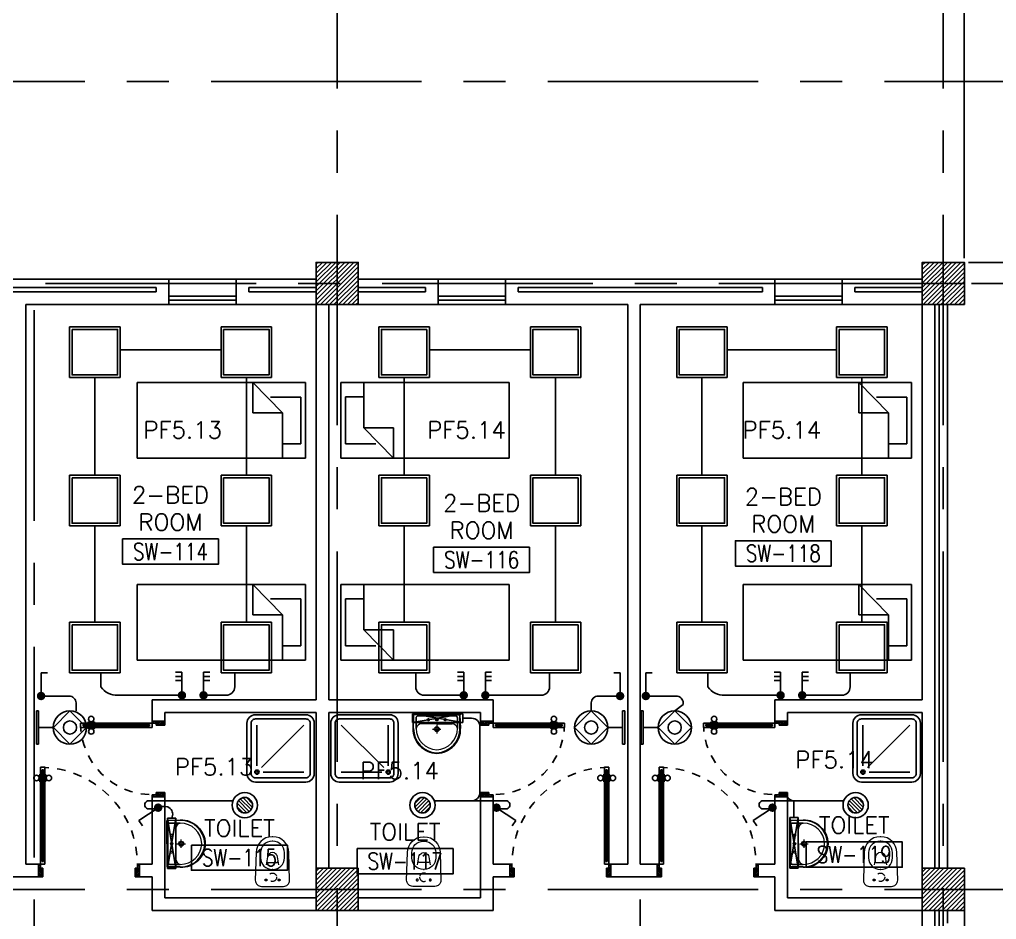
# Model space of a CAD drawing. Extents: x -0.3 to 93.5, y -1.1 to 78.4.
# Drawn here: x 72.06 to 83.66, y 57.01 to 67.71 of the extents above; entities that cross this region are included whole.
import ezdxf
from ezdxf.enums import TextEntityAlignment as Align

# ---------------------------------------------------------------- set-up
doc = ezdxf.new("R2010")
doc.units = 0
doc.header["$MEASUREMENT"] = 0
doc.header["$PDMODE"] = 34
for name, pattern in [('CENTERX2', [4, 2.5, -0.5, 0.5, -0.5]), ('DASHED', [0.75, 0.5, -0.25]), ('HIDDEN', [0.375, 0.25, -0.125]), ('HIDDEN2', [0.1875, 0.125, -0.0625])]:
    doc.linetypes.add(name, pattern=pattern)
doc.layers.get('0').update_dxf_attribs({"linetype": 'CONTINUOUS'})
doc.layers.get('DEFPOINTS').update_dxf_attribs({"linetype": 'CONTINUOUS'})
for name, color, linetype in [('AX-DIM', 11, 'CONTINUOUS'), ('AXES', 11, 'CENTERX2'), ('COL', 11, 'CONTINUOUS'), ('DOOR', 7, 'CONTINUOUS'), ('E-CLINE', 2, 'CONTINUOUS'), ('E-LEGEND', 3, 'CONTINUOUS'), ('E-LITE', 4, 'CONTINUOUS'), ('E-SWITCH', 4, 'CONTINUOUS'), ('E-TEXT', 4, 'CONTINUOUS'), ('FIX', 11, 'CONTINUOUS'), ('FUR', 11, 'CONTINUOUS'), ('HAT', 11, 'CONTINUOUS'), ('INSUL', 11, 'CONTINUOUS'), ('PROJ-L', 11, 'CONTINUOUS'), ('RM-BOX', 11, 'CONTINUOUS'), ('RM-NAME', 11, 'CONTINUOUS'), ('RM-NO', 11, 'CONTINUOUS'), ('WALL', 11, 'CONTINUOUS'), ('WIN', 11, 'CONTINUOUS')]:
    doc.layers.add(name, color=color, linetype=linetype)
doc.styles.add('ROMANS', font='ROMANS.shx', dxfattribs={"width": 0.6})
doc.dimstyles.new('STANDARD in', dxfattribs={"dimtxt": 0.24, "dimasz": 0.1, "dimexe": 0.07, "dimexo": 0.05, "dimgap": 0.05, "dimtad": 1, "dimdec": 0, "dimlfac": 1000, "dimzin": 0, "dimdsep": 46, "dimtxsty": 'ROMANS', "dimblk": 'ARCHTICK', "dimcen": 0.05, "dimdle": 0.05, "dimclrd": 7, "dimclre": 7, "dimclrt": 2, "dimadec": 0, "dimazin": 0, "dimtfac": 1, "dimtdec": 0, "dimtmove": 2, "dimatfit": 3, "dimldrblk": 'ARCHTICK', "dimfxl": 0, "dimtolj": 1, "dimtzin": 0, "dimarcsym": 0})

# ---------------------------------------------------------------- blocks, each defined once
blk = doc.blocks.new('_ARCHTICK')
at = {"color": 0, "linetype": 'ByBlock', "const_width": 0.15}
blk.add_lwpolyline([(-0.5, -0.5), (0.5, 0.5)], dxfattribs=at)
blk = doc.blocks.new('*D137')
at = {"layer": 'AX-DIM', "color": 7, "lineweight": -2, "ltscale": 0.3}
for p, q in [((8.572, 72.392), (8.572, 77.068)), ((83.282, 64.87), (83.282, 77.068)), ((8.522, 76.998), (83.332, 76.998))]:
    blk.add_line(p, q, dxfattribs=at)
at = {"layer": 'DEFPOINTS', "color": 0, "ltscale": 0.3}
for p in [(83.282, 76.998), (8.572, 72.342), (83.282, 64.82)]:
    blk.add_point(p, dxfattribs=at)
at = {"layer": 'AX-DIM', "color": 7, "lineweight": -2, "ltscale": 0.3, "xscale": 0.1, "yscale": 0.1, "zscale": 0.1, "rotation": 180}
blk.add_blockref('_ARCHTICK', (8.572, 76.998), dxfattribs=at)
at = {"layer": 'AX-DIM', "color": 7, "lineweight": -2, "ltscale": 0.3, "xscale": 0.1, "yscale": 0.1, "zscale": 0.1}
blk.add_blockref('_ARCHTICK', (83.282, 76.998), dxfattribs=at)
at = {"layer": 'AX-DIM', "color": 2, "ltscale": 0.3, "insert": (45.927, 77.168), "char_height": 0.24, "attachment_point": 5, "style": 'ROMANS'}
blk.add_mtext('\\A1;74710', dxfattribs=at)
blk = doc.blocks.new('*D139')
at = {"layer": 'AX-DIM', "color": 7, "lineweight": -2, "ltscale": 0.3}
for p, q in [((92.132, 74.895), (92.132, 64.77)), ((77.75, 74.845), (92.202, 74.845)), ((91.482, 64.82), (92.202, 64.82))]:
    blk.add_line(p, q, dxfattribs=at)
at = {"layer": 'DEFPOINTS', "color": 0, "ltscale": 0.3}
for p in [(77.7, 74.845), (91.432, 64.82), (92.132, 64.82)]:
    blk.add_point(p, dxfattribs=at)
at = {"layer": 'AX-DIM', "color": 7, "lineweight": -2, "ltscale": 0.3, "xscale": 0.1, "yscale": 0.1, "zscale": 0.1}
for p, rotation in [((92.132, 74.845), 90), ((92.132, 64.82), 270)]:
    blk.add_blockref('_ARCHTICK', p, dxfattribs=dict(at, rotation=rotation))
at = {"layer": 'AX-DIM', "color": 2, "ltscale": 0.3, "insert": (91.962, 69.832), "char_height": 0.24, "attachment_point": 5, "rotation": 90, "style": 'ROMANS'}
blk.add_mtext('\\A1;10025', dxfattribs=at)
blk = doc.blocks.new('*D140')
at = {"layer": 'AX-DIM', "color": 7, "lineweight": -2, "ltscale": 0.3}
for p, q in [((83.282, 76.348), (83.282, 77.068)), ((88.507, 40.87), (88.507, 77.068)), ((83.232, 76.998), (88.557, 76.998))]:
    blk.add_line(p, q, dxfattribs=at)
at = {"layer": 'DEFPOINTS', "color": 0, "ltscale": 0.3}
for p in [(88.507, 76.998), (83.282, 76.298), (88.507, 40.82)]:
    blk.add_point(p, dxfattribs=at)
at = {"layer": 'AX-DIM', "color": 7, "lineweight": -2, "ltscale": 0.3, "xscale": 0.1, "yscale": 0.1, "zscale": 0.1, "rotation": 180}
blk.add_blockref('_ARCHTICK', (83.282, 76.998), dxfattribs=at)
at = {"layer": 'AX-DIM', "color": 7, "lineweight": -2, "ltscale": 0.3, "xscale": 0.1, "yscale": 0.1, "zscale": 0.1}
blk.add_blockref('_ARCHTICK', (88.507, 76.998), dxfattribs=at)
at = {"layer": 'AX-DIM', "color": 2, "ltscale": 0.3, "insert": (85.895, 77.168), "char_height": 0.24, "attachment_point": 5, "style": 'ROMANS'}
blk.add_mtext('\\A1;5225', dxfattribs=at)
blk = doc.blocks.new('*D125')
at = {"layer": 'AX-DIM', "color": 7, "lineweight": -2, "ltscale": 0.3}
for p, q in [((83.332, 64.82), (92.202, 64.82)), ((92.132, 64.87), (92.132, 5.45)), ((83.332, 5.5), (92.202, 5.5))]:
    blk.add_line(p, q, dxfattribs=at)
at = {"layer": 'DEFPOINTS', "color": 0, "ltscale": 0.3}
for p in [(83.282, 64.82), (83.282, 5.5), (92.132, 5.5)]:
    blk.add_point(p, dxfattribs=at)
at = {"layer": 'AX-DIM', "color": 7, "lineweight": -2, "ltscale": 0.3, "xscale": 0.1, "yscale": 0.1, "zscale": 0.1}
for p, rotation in [((92.132, 64.82), 90), ((92.132, 5.5), 270)]:
    blk.add_blockref('_ARCHTICK', p, dxfattribs=dict(at, rotation=rotation))
at = {"layer": 'AX-DIM', "color": 2, "ltscale": 0.3, "insert": (91.962, 35.16), "char_height": 0.24, "attachment_point": 5, "rotation": 90, "style": 'ROMANS'}
blk.add_mtext('\\A1;59320', dxfattribs=at)
blk = doc.blocks.new('*X87')
at = {"color": 0}
for p, q in [((245929, 169932), (246386, 170390)), ((245929, 169985), (246333, 170390)), ((245929, 170038), (246280, 170390)), ((245929, 170091), (246227, 170390)), ((245929, 170144), (246174, 170390)), ((245929, 170197), (246121, 170390)), ((245929, 170250), (246068, 170390)), ((245929, 170303), (246015, 170390)), ((245929, 170357), (245962, 170390)), ((245939, 169890), (246429, 170379)), ((245992, 169890), (246429, 170326)), ((246045, 169890), (246429, 170273)), ((246098, 169890), (246429, 170220)), ((246151, 169890), (246429, 170167)), ((246204, 169890), (246429, 170114)), ((246257, 169890), (246429, 170061)), ((246310, 169890), (246429, 170008)), ((246363, 169890), (246429, 169955)), ((246416, 169890), (246429, 169902))]:
    blk.add_line(p, q, dxfattribs=at)
blk = doc.blocks.new('*X80')
at = {"color": 0}
for p, q in [((245927, 177090), (246427, 177590)), ((245929, 177145), (246374, 177590)), ((245929, 177198), (246321, 177590)), ((245929, 177251), (246267, 177590)), ((245929, 177304), (246214, 177590)), ((245929, 177357), (246161, 177590)), ((245929, 177410), (246108, 177590)), ((245929, 177463), (246055, 177590)), ((245929, 177516), (246002, 177590)), ((245929, 177569), (245949, 177590)), ((245980, 177090), (246429, 177539)), ((246033, 177090), (246429, 177486)), ((246086, 177090), (246429, 177433)), ((246139, 177090), (246429, 177380)), ((246192, 177090), (246429, 177327)), ((246245, 177090), (246429, 177274)), ((246298, 177090), (246429, 177220)), ((246351, 177090), (246429, 177167)), ((246404, 177090), (246429, 177114))]:
    blk.add_line(p, q, dxfattribs=at)
blk = doc.blocks.new('*X88')
at = {"color": 0}
for p, q in [((253129, 169920), (253599, 170390)), ((253129, 169973), (253545, 170390)), ((253129, 170026), (253492, 170390)), ((253129, 170079), (253439, 170390)), ((253129, 170132), (253386, 170390)), ((253129, 170185), (253333, 170390)), ((253129, 170238), (253280, 170390)), ((253129, 170291), (253227, 170390)), ((253129, 170344), (253174, 170390)), ((253152, 169890), (253629, 170367)), ((253205, 169890), (253629, 170314)), ((253258, 169890), (253629, 170261)), ((253311, 169890), (253629, 170208)), ((253364, 169890), (253629, 170155)), ((253417, 169890), (253629, 170102)), ((253470, 169890), (253629, 170049)), ((253523, 169890), (253629, 169996)), ((253576, 169890), (253629, 169942))]:
    blk.add_line(p, q, dxfattribs=at)
blk = doc.blocks.new('COL50')
at = {"layer": 'COL'}
blk.add_lwpolyline([(-250, 250), (-250, -250), (250, -250), (250, 250)], close=True, dxfattribs=at)
blk = doc.blocks.new('*X79')
at = {"color": 0}
for p, q in [((253129, 177132), (253586, 177590)), ((253129, 177185), (253533, 177590)), ((253129, 177238), (253480, 177590)), ((253129, 177291), (253427, 177590)), ((253129, 177344), (253374, 177590)), ((253129, 177397), (253321, 177590)), ((253129, 177450), (253268, 177590)), ((253129, 177503), (253215, 177590)), ((253129, 177557), (253162, 177590)), ((253139, 177090), (253629, 177579)), ((253192, 177090), (253629, 177526)), ((253245, 177090), (253629, 177473)), ((253298, 177090), (253629, 177420)), ((253351, 177090), (253629, 177367)), ((253404, 177090), (253629, 177314)), ((253457, 177090), (253629, 177261)), ((253510, 177090), (253629, 177208)), ((253563, 177090), (253629, 177155)), ((253616, 177090), (253629, 177102))]:
    blk.add_line(p, q, dxfattribs=at)
blk = doc.blocks.new('DOOR100')
at = {"layer": 'DOOR', "color": 0, "linetype": 'ByBlock'}
for p, q in [((-25, 1300), (-75, 1300)), ((-75, 1300), (-25, 1300)), ((-75, 1250), (-75, 1300)), ((-25, 1250), (-25, 1300)), ((-82, 1205), (-91, 1205)), ((-91, 1205), (-91, 1140)), ((-75, 1218), (-82, 1218)), ((-82, 1128), (-82, 1218)), ((-82, 1205), (-82, 1140)), ((-58, 1250), (-75, 1250)), ((-42, 1270), (-58, 1270)), ((-58, 1250), (-58, 1270)), ((-42, 1250), (-42, 1270)), ((-25, 1250), (-42, 1250)), ((-25, 1218), (-18, 1218)), ((-18, 1128), (-18, 1218)), ((-18, 1205), (-9, 1205)), ((-18, 1205), (-18, 1140)), ((-9, 1205), (-9, 1140)), ((-82, 1140), (-91, 1140)), ((-75, 1128), (-82, 1128)), ((-25, 1128), (-18, 1128)), ((-18, 1140), (-9, 1140)), ((-1200, 0), (-1200, 150)), ((-1200, 150), (-1175, 150)), ((-1200, 150), (-1200, 0)), ((-1175, 150), (-1175, 100)), ((-75, 200), (-58, 200)), ((-75, 150), (-75, 200)), ((-75, 150), (-25, 150)), ((-58, 200), (-58, 180)), ((-58, 180), (-42, 180)), ((-42, 200), (-25, 200)), ((-42, 180), (-42, 200)), ((-25, 200), (-25, 150)), ((0, 150), (-25, 150)), ((-25, 150), (-25, 100)), ((0, 150), (0, 0)), ((-1150, 0), (-1200, 0)), ((-1175, 100), (-1150, 100)), ((-1150, 100), (-1150, 0)), ((-50, 100), (-50, 0)), ((-25, 100), (-50, 100)), ((-50, 0), (0, 0))]:
    blk.add_line(p, q, dxfattribs=at)
at = {"layer": 'DOOR', "linetype": 'ByBlock'}
for p, q in [((-75, 1250), (-75, 200)), ((-58, 200), (-58, 1250)), ((-42, 200), (-42, 1250)), ((-25, 200), (-25, 1250)), ((0, 0), (0, 150))]:
    blk.add_line(p, q, dxfattribs=at)
at = {"layer": 'DOOR', "color": 9, "linetype": 'ByBlock'}
for p, q in [((-1150, 0), (-1200, 114)), ((-1150, 0), (-1200, 40)), ((-1150, 0), (-1163, 100)), ((-50, 0), (0, 114)), ((-50, 0), (-37, 100)), ((-50, 0), (0, 40))]:
    blk.add_line(p, q, dxfattribs=at)
at = {"layer": 'DOOR', "color": 0, "linetype": 'ByBlock'}
for centre in [(-124, 1173), (24, 1173)]:
    blk.add_circle(centre, 32.4, dxfattribs=at)
at = {"layer": 'DOOR', "linetype": 'HIDDEN', "ltscale": 0.5}
blk.add_arc((-25, 150), 1150, 90, 180.0001, dxfattribs=at)
at = {"layer": 'DOOR', "color": 9, "linetype": 'ByBlock'}
for centre, radius, start, end in [((-1150, 0), 154, 103.7142, 108.8947), ((-1150, 0), 134, 100.72, 111.8402), ((-50, 0), 134, 68.1598, 79.28), ((-50, 0), 154, 71.1053, 76.2858), ((-1150, 0), 94.4, 90, 121.9818), ((-1150, 0), 74.4, 90, 132.2236), ((-1150, 0), 54.4, 90, 156.7926), ((-1150, 0), 34.4, 90, 180), ((-1150, 0), 14.4, 90, 180), ((-50, 0), 94.4, 58.0182, 90), ((-50, 0), 74.4, 47.7764, 90), ((-50, 0), 54.4, 23.2074, 90), ((-50, 0), 34.4, 0, 90), ((-50, 0), 14.4, 0, 90), ((-50, 0), 114, 64.0838, 77.3774)]:
    blk.add_arc(centre, radius, start, end, dxfattribs=at)
blk = doc.blocks.new('DOOR90')
at = {"layer": 'DOOR', "color": 0, "linetype": 'ByBlock'}
for p, q in [((-150, 0), (-150, -25)), ((-150, 0), (0, 0)), ((0, -50), (0, 0)), ((-1000, -25), (-1000, -75)), ((-1000, -75), (-1000, -25)), ((-950, -25), (-1000, -25)), ((-950, -75), (-1000, -75)), ((-970, -42), (-970, -58)), ((-950, -42), (-970, -42)), ((-950, -58), (-970, -58)), ((-950, -25), (-950, -42)), ((-950, -58), (-950, -75)), ((-918, -25), (-918, -18)), ((-828, -18), (-918, -18)), ((-918, -75), (-918, -82)), ((-828, -82), (-918, -82)), ((-905, -18), (-905, -9)), ((-905, -9), (-840, -9)), ((-905, -18), (-840, -18)), ((-905, -82), (-905, -91)), ((-905, -82), (-840, -82)), ((-905, -91), (-840, -91)), ((-840, -18), (-840, -9)), ((-840, -82), (-840, -91)), ((-828, -25), (-828, -18)), ((-828, -75), (-828, -82)), ((-200, -42), (-200, -25)), ((-200, -25), (-150, -25)), ((-180, -42), (-200, -42)), ((-200, -75), (-200, -58)), ((-200, -58), (-180, -58)), ((-150, -75), (-200, -75)), ((-180, -58), (-180, -42)), ((-150, -75), (-150, -25)), ((-150, -25), (-100, -25)), ((-100, -25), (-100, -50)), ((-100, -50), (0, -50)), ((-150, -900), (-150, -875)), ((-150, -875), (-100, -875)), ((0, -900), (-150, -900)), ((-150, -900), (0, -900)), ((-100, -850), (0, -850)), ((-100, -875), (-100, -850)), ((0, -850), (0, -900))]:
    blk.add_line(p, q, dxfattribs=at)
at = {"layer": 'DOOR', "color": 9, "linetype": 'ByBlock'}
for p, q in [((0, -50), (-114, 0)), ((0, -50), (-40, 0)), ((0, -50), (-100, -37)), ((0, -850), (-114, -900)), ((0, -850), (-100, -863)), ((0, -850), (-40, -900))]:
    blk.add_line(p, q, dxfattribs=at)
at = {"layer": 'DOOR', "linetype": 'ByBlock'}
for p, q in [((-200, -25), (-950, -25)), ((-200, -42), (-950, -42)), ((-200, -58), (-950, -58)), ((-950, -75), (-200, -75))]:
    blk.add_line(p, q, dxfattribs=at)
at = {"layer": 'DOOR', "color": 0, "linetype": 'ByBlock'}
for centre in [(-873, 24), (-873, -124)]:
    blk.add_circle(centre, 32.4, dxfattribs=at)
at = {"layer": 'DOOR', "color": 9, "linetype": 'ByBlock'}
for centre, radius, start, end in [((0, -50), 154, 161.1053, 166.2858), ((0, -50), 134, 158.1598, 169.28), ((0, -50), 94.4, 148.0182, 180), ((0, -50), 74.4, 137.7764, 180), ((0, -50), 114, 154.0838, 167.3774), ((0, -50), 54.4, 113.2074, 180), ((0, -50), 34.4, 90, 180), ((0, -50), 14.4, 90, 180), ((0, -850), 154, 193.7142, 198.8947), ((0, -850), 134, 190.72, 201.8402), ((0, -850), 94.4, 180, 211.9818), ((0, -850), 74.4, 180, 222.2236), ((0, -850), 54.4, 180, 246.7926), ((0, -850), 34.4, 180, 270), ((0, -850), 14.4, 180, 270)]:
    blk.add_arc(centre, radius, start, end, dxfattribs=at)
at = {"layer": 'DOOR', "linetype": 'HIDDEN', "ltscale": 0.5}
blk.add_arc((-150, -25), 850, 180, 270, dxfattribs=at)
blk = doc.blocks.new('RM1')
at = {"layer": 'RM-BOX'}
blk.add_lwpolyline([(570, -200), (-570, -200), (-570, -500), (570, -500)], close=True, dxfattribs=at)
at = {"layer": 'RM-NAME', "style": 'ROMANS'}
for tag, p in [('ROOMNAME1', (0, 324)), ('ROOMNAME2', (0, 0))]:
    blk.add_attdef(tag, text='', height=200, dxfattribs=at).set_placement(p, align=Align.MIDDLE)
at = {"layer": 'RM-NO', "style": 'ROMANS', "width": 0.8}
blk.add_attdef('ROOMNO', text='', height=200, dxfattribs=at).set_placement((0, -350), align=Align.MIDDLE)
blk = doc.blocks.new('LAV1')
at = {"layer": 'FIX', "linetype": 'DASHED', "lineweight": 20, "ltscale": 0.05}
for p, q in [((0, 170), (0, 270)), ((0, 170), (0, 270)), ((50, 220), (-50, 220))]:
    blk.add_line(p, q, dxfattribs=at)
at = {"layer": 'FIX', "linetype": 'ByBlock', "ltscale": 0.3}
for p, q in [((-280, 210), (-275, 50)), ((-245, 210), (-245, 85)), ((245, 210), (245, 85)), ((280, 210), (275, 50)), ((0, 60), (-220, 60)), ((0, 60), (220, 60))]:
    blk.add_line(p, q, dxfattribs=at)
at = {"layer": 'FIX', "linetype": 'Continuous', "lineweight": 20}
for p, q in [((-275, 210), (-275, 50)), ((0, 155), (-181, 155)), ((0, 155), (181, 155)), ((275, 210), (275, 50)), ((0, 50), (-275, 50)), ((0, 50), (-252, 50)), ((0, 50), (252, 50)), ((0, 50), (275, 50))]:
    blk.add_line(p, q, dxfattribs=at)
at = {"layer": 'FIX', "lineweight": 20}
for p, q in [((0, 92), (0, 123)), ((16, 107), (-15, 107))]:
    blk.add_line(p, q, dxfattribs=at)
for centre, radius in [((0, 220), 29.5), ((0, 220), 22.5), ((0, 107), 15.5)]:
    blk.add_circle(centre, radius, dxfattribs=at)
at = {"layer": 'FIX', "linetype": 'HIDDEN', "lineweight": 20, "ltscale": 0.05}
for centre in [(-100, 107), (100, 107)]:
    blk.add_circle(centre, 12.4, dxfattribs=at)
at = {"layer": 'FIX', "linetype": 'ByBlock', "ltscale": 0.3}
for centre, radius, start, end in [((7, 220), 287, 91.3776, 182.0064), ((-7, 220), 287, 357.9936, 88.6224), ((-220, 85), 24.9, 179.7021, 269.9486), ((220, 85), 24.9, 270.0514, 0.2979)]:
    blk.add_arc(centre, radius, start, end, dxfattribs=at)
at = {"layer": 'FIX', "linetype": 'Continuous', "lineweight": 20}
for centre, radius, start, end in [((8, 217), 283, 91.6988, 181.351), ((8, 212), 253, 91.7328, 180.4884), ((-8, 217), 283, 358.649, 88.3012), ((-8, 212), 253, 359.5116, 88.2672), ((-179, 222), 66.9, 190.2006, 268.0786), ((179, 222), 66.9, 271.9214, 349.7994)]:
    blk.add_arc(centre, radius, start, end, dxfattribs=at)
blk = doc.blocks.new('SHR1')
at = {"layer": 'FIX'}
for p, q in [((-196, 196), (-700, 700)), ((-143, 218), (-143, 700)), ((-218, 143), (-700, 143))]:
    blk.add_line(p, q, dxfattribs=at)
for points in [[(-825, 125), (-825, 725, -0.414214), (-725, 825), (-125, 825, -0.414214), (-25, 725), (-25, 125, -0.414214), (-125, 25), (-725, 25, -0.414214)], [(-775, 125), (-775, 725, -0.414214), (-725, 775), (-125, 775, -0.414214), (-75, 725), (-75, 125, -0.414214), (-125, 75), (-725, 75, -0.414214)]]:
    blk.add_lwpolyline(points, format="xyb", close=True, dxfattribs=at)
for radius in [25, 15]:
    blk.add_circle((-143, 143), radius, dxfattribs=at)
blk = doc.blocks.new('WC1')
at = {"layer": 'FIX', "lineweight": 20}
for p, q in [((-210, 204), (-538, 194)), ((-475, 141), (-538, 141)), ((-727, 5), (-727, -5)), ((-674, 5), (-674, -5)), ((-534, 24), (-540, 0)), ((-540, 0), (-534, -24)), ((-395, 76), (-490, 60)), ((-339, 5), (-339, -5)), ((-490, -60), (-395, -76)), ((-538, -141), (-475, -141)), ((-538, -194), (-210, -204))]:
    blk.add_line(p, q, dxfattribs=at)
at = {"layer": 'FIX', "linetype": 'Continuous', "lineweight": 20}
blk.add_line((-420, -47), (-420, 45), dxfattribs=at)
at = {"layer": 'FIX', "lineweight": 20}
blk.add_lwpolyline([(-213, -204), (-210, -204, 0.414214), (-137, -131), (-137, 0), (-137, 131, 0.414214), (-210, 204)], format="xyb", dxfattribs=at)
at = {"layer": 'FIX', "linetype": 'HIDDEN2', "lineweight": 20, "ltscale": 0.3}
blk.add_circle((-245, 0), 49.8, dxfattribs=at)
at = {"layer": 'FIX', "linetype": 'HIDDEN', "lineweight": 20, "ltscale": 0.05}
for centre in [(-213, 78), (-213, -77)]:
    blk.add_circle(centre, 11.6, dxfattribs=at)
at = {"layer": 'FIX', "lineweight": 20}
for centre, radius, start, end in [((-538, 5), 189, 90, 180), ((-538, 5), 136, 90, 180), ((-475, 5), 136, 360, 90), ((-473, -7), 68.2, 128.9242, 152.8468), ((-464, -18), 82, 108.496, 128.9242), ((-538, -5), 189, 180, 270), ((-538, -5), 136, 180, 270), ((-473, 7), 68.2, 207.1532, 231.0758), ((-464, 18), 82, 231.0758, 251.504), ((-475, -5), 136, 270, 0)]:
    blk.add_arc(centre, radius, start, end, dxfattribs=at)
at = {"layer": 'FIX', "linetype": 'Continuous', "lineweight": 20}
for centre, start, end in [((-443, 46), 357.6662, 91.6121), ((-442, -46), 268.3879, 2.3338)]:
    blk.add_arc(centre, 22.3, start, end, dxfattribs=at)
blk = doc.blocks.new('*X49')
at = {"color": 0}
for p, q in [((21548.527, 18540.142), (21548.801, 18540.415)), ((21548.529, 18539.966), (21548.977, 18540.414)), ((21548.584, 18539.845), (21549.098, 18540.359)), ((21548.672, 18539.756), (21549.187, 18540.271)), ((21548.793, 18539.7), (21549.243, 18540.15)), ((21548.966, 18539.696), (21549.246, 18539.977))]:
    blk.add_line(p, q, dxfattribs=at)
blk = doc.blocks.new('SPOT')
at = {"layer": 'E-LITE'}
for radius in [0.6, 0.369]:
    blk.add_circle((0, 0), radius, dxfattribs=at)
at = {"layer": 'E-LITE', "color": 8}
blk.add_blockref('*X49', (-21548.886, -18540.056), dxfattribs=at)
blk = doc.blocks.new('NL')
at = {"layer": 'E-LEGEND'}
blk.add_line((0, -193), (25, -193), dxfattribs=at)
at = {"layer": 'E-LITE'}
for p, q in [((0, 5), (0, 203)), ((25, 203), (0, 203)), ((25, 5), (25, 203)), ((0, 5), (0, -193)), ((25, 5), (25, -193))]:
    blk.add_line(p, q, dxfattribs=at)
at = {"layer": 'E-LITE', "color": 2}
blk.add_line((201, 5), (25, 5), dxfattribs=at)
at = {"layer": 'E-LITE', "color": 5}
blk.add_circle((398, 5), 198, dxfattribs=at)
at = {"layer": 'E-SWITCH', "color": 2}
for p, q in [((201, 5), (398, 203)), ((398, 203), (596, 5)), ((398, -193), (201, 5)), ((596, 5), (398, -193))]:
    blk.add_line(p, q, dxfattribs=at)
at = {"layer": 'E-SWITCH'}
blk.add_circle((398, 5), 78.5, dxfattribs=at)
blk = doc.blocks.new('L42')
at = {"layer": 'E-LITE'}
for p, q in [((0.3, 0.3), (-0.3, 0.3)), ((-0.3, 0.3), (-0.3, -0.3)), ((0.3, -0.3), (0.3, 0.3)), ((-0.3, -0.3), (0.3, -0.3))]:
    blk.add_line(p, q, dxfattribs=at)
at = {"layer": 'E-LITE', "color": 8}
blk.add_lwpolyline([(-0.27, 0.27), (-0.27, -0.27), (0.27, -0.27), (0.27, 0.27)], close=True, dxfattribs=at)
blk = doc.blocks.new('1G1W')
for p, q in [((0, 0), (0.55, 0)), ((0.55, 0), (0.55, -0.15))]:
    blk.add_line(p, q)
at = {"const_width": 0.1}
blk.add_lwpolyline([(-0.05, 0, 1), (0.05, 0, 1)], format="xyb", close=True, dxfattribs=at)
blk = doc.blocks.new('3G1W')
for p, q in [((0, 0), (0.55, 0)), ((0.35, 0), (0.35, -0.15)), ((0.45, 0), (0.45, -0.15)), ((0.55, 0), (0.55, -0.15))]:
    blk.add_line(p, q)
at = {"const_width": 0.1}
blk.add_lwpolyline([(-0.05, 0, 1), (0.05, 0, 1)], format="xyb", close=True, dxfattribs=at)
blk = doc.blocks.new('MR20')
at = {"layer": 'E-LITE'}
for p, q in [((-300, 100), (-300, 0)), ((-300, 100), (-300, 0)), ((-300, 0), (300, 0)), ((-300, 0), (300, 0)), ((-300, 0), (300, 0)), ((-300, 0), (-300, 0)), ((300, 0), (300, 100)), ((300, 0), (300, 100)), ((300, 0), (300, 0))]:
    blk.add_line(p, q, dxfattribs=at)
at = {"layer": 'E-LITE', "color": 3}
blk.add_line((300, 100), (-300, 100), dxfattribs=at)
at = {"layer": 'E-LITE', "color": 8}
for p, q in [((300, 0), (-300, 100)), ((300, 100), (-300, 0))]:
    blk.add_line(p, q, dxfattribs=at)

msp = doc.modelspace()

# ---------------------------------------------------------------- linework, layer by layer
at = {"layer": 'AXES'}
for p, q in [((75.8324, -1.1143), (75.8324, 77.6984)), ((83.0324, -1.1143), (83.0324, 77.6984)), ((92.8324, 66.97), (40.7424, 66.97)), ((20.3674, 64.57), (92.8324, 64.57)), ((72.2324, 5.75), (72.2324, 64.57)), ((79.4324, 5.75), (79.4324, 64.52)), ((92.8324, 57.37), (40.7424, 57.37))]:
    msp.add_line(p, q, dxfattribs=at)
at = {"layer": 'COL'}
for points in [[(76.0824, 64.32), (76.0824, 64.82), (75.5824, 64.82), (75.5824, 64.32)], [(76.0824, 64.32), (76.0824, 64.82), (75.5824, 64.82), (75.5824, 64.32)], [(83.2824, 64.32), (83.2824, 64.82), (82.7824, 64.82), (82.7824, 64.32)]]:
    msp.add_lwpolyline(points, close=True, dxfattribs=at)
at = {"layer": 'E-CLINE', "color": 4}
for p, q in [((73.2521, 63.7789), (74.4521, 63.7789)), ((78.1262, 63.7789), (76.9262, 63.7789)), ((80.4646, 63.7789), (81.7646, 63.7789)), ((72.9521, 62.2905), (72.9521, 63.4525)), ((74.7521, 63.4525), (74.7521, 62.2905)), ((76.6262, 63.4525), (76.6262, 62.2905)), ((78.4262, 62.2905), (78.4262, 63.4525)), ((80.1646, 62.2905), (80.1646, 63.4525)), ((82.0646, 63.4525), (82.0646, 62.2905)), ((72.9521, 60.5432), (72.9521, 61.6905)), ((74.7521, 61.6905), (74.7521, 60.5432)), ((76.6262, 61.6905), (76.6262, 60.5432)), ((78.4262, 60.5432), (78.4262, 61.6905)), ((80.1646, 60.5432), (80.1646, 61.6905)), ((82.0646, 61.6905), (82.0646, 60.5432)), ((77.3244, 59.4038), (77.4269, 59.4038)), ((77.5269, 59.3038), (77.5269, 58.5212))]:
    msp.add_line(p, q, dxfattribs=at)
for centre, start, end in [((77.4269, 59.3038), 0, 90), ((77.4269, 58.5212), 270, 0), ((81.2639, 58.5212), 180, 270)]:
    msp.add_arc(centre, 0.1, start, end, dxfattribs=at)
at = {"layer": 'E-LITE', "linetype": 'ByBlock', "ltscale": 0.3}
for p, q in [((72.7289, 59.5674), (72.7289, 59.49)), ((78.8493, 59.5674), (78.8493, 59.49)), ((79.9414, 59.5674), (79.8414, 59.49))]:
    msp.add_line(p, q, dxfattribs=at)
at = {"layer": 'E-SWITCH', "color": 4}
for p, q in [((73.0236, 59.7759), (73.0236, 59.9432)), ((74.6133, 59.7759), (74.6133, 59.9432)), ((76.765, 59.7759), (76.765, 59.9432)), ((78.3546, 59.7759), (78.3546, 59.9432)), ((80.2361, 59.7759), (80.2361, 59.9432)), ((81.9258, 59.7759), (81.9258, 59.9432)), ((72.6615, 59.6674), (72.3134, 59.6674)), ((73.9618, 59.6759), (73.2236, 59.6759)), ((74.2685, 59.6759), (74.5133, 59.6759)), ((77.3098, 59.6759), (76.865, 59.6759)), ((77.6165, 59.6759), (78.2546, 59.6759)), ((78.9168, 59.6674), (79.1924, 59.6674)), ((79.874, 59.6674), (79.4983, 59.6674)), ((81.0743, 59.6759), (80.4361, 59.6759)), ((81.381, 59.6759), (81.8258, 59.6759)), ((74.5924, 58.4212), (73.6079, 58.4212)), ((76.9859, 58.4212), (77.8203, 58.4212)), ((81.8497, 58.4212), (80.9067, 58.4212)), ((73.6079, 58.3269), (73.7089, 58.3269)), ((77.8203, 58.3269), (77.7192, 58.3269)), ((80.9067, 58.3269), (81.0078, 58.3269))]:
    msp.add_line(p, q, dxfattribs=at)
at = {"layer": 'E-SWITCH', "linetype": 'ByBlock', "ltscale": 0.3}
msp.add_line((81.2574, 58.222), (81.2574, 58.4212), dxfattribs=at)
at = {"layer": 'E-SWITCH', "color": 4}
for centre, radius, start, end in [((73.2125, 59.9037), 0.228, 214.07499, 272.79491), ((74.5133, 59.7759), 0.1, 270, 0), ((76.865, 59.7759), 0.1, 180, 270), ((78.2546, 59.7759), 0.1, 270, 0), ((80.425, 59.9037), 0.228, 214.07499, 272.79491), ((81.8258, 59.7759), 0.1, 270, 0), ((72.64, 59.5801), 0.0899, 351.85009, 76.1475), ((78.9383, 59.5801), 0.0899, 103.8525, 188.14991), ((79.8525, 59.5801), 0.0899, 351.85009, 76.1475), ((73.5942, 58.3741), 0.0491, 73.81354, 286.18646), ((77.834, 58.3741), 0.0491, 253.81354, 106.18646), ((80.893, 58.3741), 0.0491, 73.81354, 286.18646), ((73.7831, 58.262), 0.0942, 330.80904, 125.12731)]:
    msp.add_arc(centre, radius, start, end, dxfattribs=at)
at = {"layer": 'FIX', "color": 6, "linetype": 'ByBlock', "ltscale": 0.3}
msp.add_line((82.7824, 64.57), (83.2824, 64.57), dxfattribs=at)
at = {"layer": 'FUR'}
for p, q in [((75.454, 63.392), (73.454, 63.392)), ((73.454, 63.392), (73.454, 62.492)), ((74.829, 63.392), (74.829, 63.0308)), ((75.1824, 63.0308), (74.829, 63.392)), ((75.454, 62.492), (75.454, 63.392)), ((77.8764, 63.392), (75.8764, 63.392)), ((75.8764, 63.392), (75.8764, 62.492)), ((76.1481, 63.392), (76.1481, 62.8531)), ((77.8764, 62.492), (77.8764, 63.392)), ((82.6538, 63.392), (80.6538, 63.392)), ((80.6538, 63.392), (80.6538, 62.492)), ((82.0288, 63.392), (82.0288, 63.0308)), ((82.3822, 63.0308), (82.0288, 63.392)), ((82.6538, 62.492), (82.6538, 63.392)), ((75.3986, 63.2198), (75.0389, 63.2198)), ((75.3986, 62.6619), (75.3986, 63.2198)), ((75.9319, 63.2221), (75.9319, 62.6641)), ((76.1481, 63.2221), (75.9319, 63.2221)), ((82.5984, 63.2198), (82.2387, 63.2198)), ((82.5984, 62.6619), (82.5984, 63.2198)), ((75.1824, 63.0308), (74.829, 63.0308)), ((75.1824, 62.492), (75.1824, 63.0308)), ((82.3822, 63.0308), (82.0288, 63.0308)), ((82.3822, 62.492), (82.3822, 63.0308)), ((76.1481, 62.8531), (76.5015, 62.8531)), ((76.1481, 62.8531), (76.5015, 62.492)), ((76.5015, 62.492), (76.5015, 62.8531)), ((75.1824, 62.6619), (75.3986, 62.6619)), ((75.9319, 62.6641), (76.2916, 62.6641)), ((82.3822, 62.6619), (82.5984, 62.6619)), ((73.454, 62.492), (75.454, 62.492)), ((75.8764, 62.492), (77.8764, 62.492)), ((80.6538, 62.492), (82.6538, 62.492)), ((75.454, 60.9931), (73.454, 60.9931)), ((73.454, 60.9931), (73.454, 60.0931)), ((74.829, 60.9931), (74.829, 60.632)), ((75.1824, 60.632), (74.829, 60.9931)), ((75.454, 60.0931), (75.454, 60.9931)), ((77.8764, 60.9931), (75.8764, 60.9931)), ((75.8764, 60.9931), (75.8764, 60.0931)), ((76.1481, 60.9931), (76.1481, 60.4543)), ((77.8764, 60.0931), (77.8764, 60.9931)), ((82.6538, 60.9931), (80.6538, 60.9931)), ((80.6538, 60.9931), (80.6538, 60.0931)), ((82.0288, 60.9931), (82.0288, 60.632)), ((82.3822, 60.632), (82.0288, 60.9931)), ((82.6538, 60.0931), (82.6538, 60.9931)), ((75.3986, 60.821), (75.0389, 60.821)), ((75.3986, 60.263), (75.3986, 60.821)), ((75.9319, 60.8232), (75.9319, 60.2653)), ((76.1481, 60.8232), (75.9319, 60.8232)), ((82.5984, 60.821), (82.2387, 60.821)), ((82.5984, 60.263), (82.5984, 60.821)), ((75.1824, 60.632), (74.829, 60.632)), ((75.1824, 60.0931), (75.1824, 60.632)), ((82.3822, 60.632), (82.0288, 60.632)), ((82.3822, 60.0931), (82.3822, 60.632)), ((76.1481, 60.4543), (76.5015, 60.4543)), ((76.1481, 60.4543), (76.5015, 60.0931)), ((76.5015, 60.0931), (76.5015, 60.4543)), ((75.1824, 60.263), (75.3986, 60.263)), ((75.9319, 60.2653), (76.2916, 60.2653)), ((82.3822, 60.263), (82.5984, 60.263)), ((73.454, 60.0931), (75.454, 60.0931)), ((75.8764, 60.0931), (77.8764, 60.0931)), ((80.6538, 60.0931), (82.6538, 60.0931))]:
    msp.add_line(p, q, dxfattribs=at)
at = {"layer": 'INSUL'}
for p, q in [((73.6824, 64.52), (70.7824, 64.52)), ((73.6824, 64.47), (70.7824, 64.47)), ((73.6824, 64.52), (73.6824, 64.47)), ((74.7824, 64.52), (74.7824, 64.47)), ((74.7824, 64.52), (75.5824, 64.52)), ((74.7824, 64.47), (75.5824, 64.47)), ((76.0824, 64.52), (76.8824, 64.52)), ((76.0824, 64.47), (76.8824, 64.47)), ((76.8824, 64.52), (76.8824, 64.47)), ((77.9824, 64.52), (77.9824, 64.47)), ((80.8824, 64.52), (77.9824, 64.52)), ((80.8824, 64.47), (77.9824, 64.47)), ((80.8824, 64.52), (80.8824, 64.47)), ((81.9824, 64.52), (82.7824, 64.52)), ((81.9824, 64.52), (81.9824, 64.47)), ((81.9824, 64.47), (82.7824, 64.47)), ((82.9324, 57.62), (82.9324, 64.32)), ((82.9824, 57.62), (82.9824, 64.32)), ((82.9324, 57.12), (82.9324, 56.3196)), ((82.9824, 57.12), (82.9824, 56.3196))]:
    msp.add_line(p, q, dxfattribs=at)
at = {"layer": 'PROJ-L'}
msp.add_line((83.2824, 50.42), (83.2824, 57.12), dxfattribs=at)
at = {"layer": 'WALL'}
for p, q in [((73.8324, 64.62), (70.6324, 64.62)), ((73.8324, 64.62), (73.8324, 64.32)), ((74.6324, 64.62), (74.6324, 64.32)), ((75.5824, 64.62), (74.6324, 64.62)), ((76.0824, 64.62), (77.0324, 64.62)), ((77.0324, 64.62), (77.0324, 64.32)), ((77.8324, 64.62), (77.8324, 64.32)), ((81.0324, 64.62), (77.8324, 64.62)), ((81.0324, 64.62), (81.0324, 64.32)), ((82.7824, 64.62), (81.8324, 64.62)), ((81.8324, 64.62), (81.8324, 64.32)), ((73.8324, 64.32), (72.1324, 64.32)), ((72.1324, 57.67), (72.1324, 64.32)), ((75.5824, 64.32), (74.6324, 64.32)), ((75.5824, 59.62), (75.5824, 64.32)), ((75.7324, 59.62), (75.7324, 64.32)), ((76.0824, 64.32), (77.0324, 64.32)), ((79.2824, 64.32), (77.8324, 64.32)), ((79.2824, 57.67), (79.2824, 64.32)), ((81.0324, 64.32), (79.4324, 64.32)), ((79.4324, 57.67), (79.4324, 64.32)), ((82.7824, 64.32), (81.8324, 64.32)), ((82.7824, 59.62), (82.7824, 64.32)), ((83.0824, 57.62), (83.0824, 64.32)), ((73.6324, 59.62), (75.5824, 59.62)), ((73.6324, 59.37), (73.6324, 59.62)), ((77.6824, 59.62), (75.7324, 59.62)), ((77.6824, 59.37), (77.6824, 59.62)), ((81.0324, 59.62), (82.7824, 59.62)), ((81.0324, 59.37), (81.0324, 59.62)), ((73.7824, 59.47), (75.5824, 59.47)), ((73.7824, 59.37), (73.7824, 59.47)), ((75.5824, 57.62), (75.5824, 59.47)), ((75.7324, 57.62), (75.7324, 59.47)), ((77.5324, 59.47), (75.7324, 59.47)), ((77.5324, 59.37), (77.5324, 59.47)), ((81.1824, 59.47), (82.7824, 59.47)), ((81.1824, 59.37), (81.1824, 59.47)), ((82.7824, 57.62), (82.7824, 59.47)), ((73.6324, 59.37), (73.7824, 59.37)), ((77.6824, 59.37), (77.5324, 59.37)), ((81.0324, 59.37), (81.1824, 59.37)), ((73.6324, 58.47), (73.7824, 58.47)), ((73.6324, 57.67), (73.6324, 58.47)), ((73.7824, 57.27), (73.7824, 58.47)), ((77.5324, 57.27), (77.5324, 58.47)), ((77.6824, 58.47), (77.5324, 58.47)), ((77.6824, 57.67), (77.6824, 58.47)), ((81.0324, 58.47), (81.1824, 58.47)), ((81.0324, 57.67), (81.0324, 58.47)), ((81.1824, 57.27), (81.1824, 58.47)), ((73.6324, 57.12), (73.6324, 57.52)), ((77.6824, 57.12), (77.6824, 57.52)), ((81.0324, 57.12), (81.0324, 57.52)), ((82.7824, 57.12), (82.7824, 56.1696)), ((83.0824, 57.12), (83.0824, 56.97))]:
    msp.add_line(p, q, dxfattribs=at)
at = {"layer": 'WALL', "linetype": 'ByBlock'}
for p, q in [((72.2824, 57.67), (72.1324, 57.67)), ((73.6324, 57.67), (73.4824, 57.67)), ((77.6824, 57.67), (77.8824, 57.67)), ((79.0824, 57.67), (79.2824, 57.67)), ((79.6324, 57.67), (79.4324, 57.67)), ((81.0324, 57.67), (80.8324, 57.67)), ((72.2824, 57.52), (71.8324, 57.52)), ((73.6324, 57.52), (73.4824, 57.52)), ((77.6824, 57.52), (77.8824, 57.52)), ((79.6324, 57.52), (79.0824, 57.52)), ((81.0324, 57.52), (80.8324, 57.52)), ((75.5824, 57.27), (73.7824, 57.27)), ((73.7824, 57.27), (75.5824, 57.27)), ((73.7824, 57.27), (75.5824, 57.27)), ((76.0786, 57.27), (77.5324, 57.27)), ((76.0786, 57.27), (77.5324, 57.27)), ((77.5324, 57.27), (76.0786, 57.27)), ((77.5324, 57.27), (76.0786, 57.27)), ((81.1824, 57.27), (82.7824, 57.27)), ((81.1824, 57.27), (82.7824, 57.27)), ((75.5824, 57.12), (73.6324, 57.12)), ((75.5824, 57.12), (73.6324, 57.12)), ((73.6324, 57.12), (75.5824, 57.12)), ((76.0786, 57.12), (77.6824, 57.12)), ((76.0786, 57.12), (77.6824, 57.12)), ((77.6824, 57.12), (76.0786, 57.12)), ((82.8074, 57.12), (81.0324, 57.12)), ((82.8074, 57.12), (81.0324, 57.12)), ((81.0324, 57.12), (82.8074, 57.12))]:
    msp.add_line(p, q, dxfattribs=at)
at = {"layer": 'WALL', "color": 2, "linetype": 'ByBlock'}
for p, q in [((72.2824, 57.52), (72.2824, 57.67)), ((73.4824, 57.52), (73.4824, 57.67)), ((77.8824, 57.52), (77.8824, 57.67)), ((79.0824, 57.52), (79.0824, 57.67)), ((79.6324, 57.52), (79.6324, 57.67)), ((80.8324, 57.52), (80.8324, 57.67))]:
    msp.add_line(p, q, dxfattribs=at)
at = {"layer": 'WALL', "linetype": 'ByBlock', "ltscale": 0.3}
for points in [[(76.0824, 64.82), (75.5804, 64.82), (75.5804, 64.32), (76.0824, 64.32)], [(83.2824, 64.82), (82.7824, 64.82), (82.7824, 64.32), (83.2824, 64.32)], [(76.0824, 57.62), (75.5824, 57.62), (75.5824, 57.12), (76.0824, 57.12)], [(83.2824, 57.62), (82.7824, 57.62), (82.7824, 57.12), (83.2824, 57.12)]]:
    msp.add_lwpolyline(points, close=True, dxfattribs=at)
at = {"layer": 'WIN'}
for p, q in [((73.8324, 64.62), (74.6324, 64.62)), ((77.0324, 64.62), (77.8324, 64.62)), ((81.0324, 64.62), (81.8324, 64.62)), ((73.8324, 64.42), (74.6324, 64.42)), ((77.0324, 64.42), (77.8324, 64.42)), ((81.0324, 64.42), (81.8324, 64.42)), ((73.8324, 64.37), (74.6324, 64.37)), ((73.8324, 64.32), (74.6324, 64.32)), ((77.0324, 64.37), (77.8324, 64.37)), ((77.0324, 64.32), (77.8324, 64.32)), ((81.0324, 64.37), (81.8324, 64.37)), ((81.0324, 64.32), (81.8324, 64.32))]:
    msp.add_line(p, q, dxfattribs=at)

# ---------------------------------------------------------------- block references
at = {"layer": 'COL', "xscale": -0.0009999999892897904, "yscale": 0.000999999996565748, "zscale": 0.001}
msp.add_blockref('COL50', (83.0324, 57.37), dxfattribs=at)
at = {"layer": 'DOOR', "color": 0, "linetype": 'ByBlock', "yscale": 0.000999999996565748, "zscale": 0.001}
for name, p, xscale in [('DOOR90', (73.7824, 59.37), 0.0009999999892897904), ('DOOR90', (77.5324, 59.37), -0.0009999999892897904), ('DOOR90', (81.1824, 59.37), 0.0009999999892897904), ('DOOR100', (72.2824, 57.52), -0.0009999999892897904), ('DOOR100', (79.0824, 57.52), 0.0009999999892897904), ('DOOR100', (79.6324, 57.52), -0.0009999999892897904)]:
    msp.add_blockref(name, p, dxfattribs=dict(at, xscale=xscale))
at = {"layer": 'E-LITE'}
for p in [(72.9521, 63.7525), (74.7521, 63.7525), (80.1646, 63.7525), (82.0646, 63.7525), (72.9521, 61.9905), (74.7521, 61.9905), (80.1646, 61.9905), (82.0646, 61.9905), (72.9521, 60.2432), (74.7521, 60.2432), (80.1646, 60.2432), (82.0646, 60.2432)]:
    msp.add_blockref('L42', p, dxfattribs=at)
at = {"layer": 'E-LITE', "xscale": -1}
for p in [(76.6262, 63.7525), (78.4262, 63.7525), (76.6262, 61.9905), (78.4262, 61.9905), (76.6262, 60.2432), (78.4262, 60.2432)]:
    msp.add_blockref('L42', p, dxfattribs=at)
at = {"layer": 'E-LITE'}
for name, p, xscale, yscale, zscale in [('NL', (72.2582, 59.2873), 0.0009999999892897904, 0.0009999999892897904, 0.001), ('NL', (79.2476, 59.2873), -0.0009999999892897904, 0.0009999999892897904, 0.001), ('NL', (79.4431, 59.2873), 0.0009999999892897904, 0.0009999999892897904, 0.001), ('SPOT', (74.7333, 58.37), -0.25, 0.25, 0.25), ('SPOT', (76.8449, 58.37), 0.25, 0.25, 0.25), ('SPOT', (81.9907, 58.37), -0.25, 0.25, 0.25)]:
    msp.add_blockref(name, p, dxfattribs=dict(at, xscale=xscale, yscale=yscale, zscale=zscale))
at = {"layer": 'E-LITE', "yscale": 0.0009999999892897904, "zscale": 0.001}
for p, xscale, rotation in [((77.0244, 59.4538), -0.0009999999892897904, 180), ((73.8154, 57.916), 0.0009999999892897904, 270), ((81.3074, 57.922), -0.0009999999892897904, 89.99999999999999)]:
    msp.add_blockref('MR20', p, dxfattribs=dict(at, xscale=xscale, rotation=rotation))
at = {"layer": 'E-SWITCH', "color": 4, "yscale": 0.5, "zscale": 0.5}
for name, p, xscale, rotation in [('1G1W', (72.3134, 59.6674), 0.5, 90), ('3G1W', (73.9868, 59.6759), -0.5, 270), ('3G1W', (74.2435, 59.6759), 0.5, 90), ('3G1W', (77.3348, 59.6759), -0.5, 270), ('3G1W', (77.5915, 59.6759), 0.5, 90), ('1G1W', (79.1924, 59.6674), -0.5, 270), ('1G1W', (79.4983, 59.6674), 0.5, 90), ('3G1W', (81.0993, 59.6759), -0.5, 270), ('3G1W', (81.356, 59.6759), 0.5, 90), ('1G1W', (73.704, 58.3405), -0.5, 33.65150007762978), ('1G1W', (77.7242, 58.3405), 0.5, 326.3484999223702), ('1G1W', (81.0028, 58.3405), -0.5, 33.65150007762978)]:
    msp.add_blockref(name, p, dxfattribs=dict(at, xscale=xscale, rotation=rotation))
at = {"layer": 'FIX', "yscale": 0.000999999996565748, "zscale": 0.001}
for p, xscale in [((74.7344, 58.62), -0.0009999999892897904), ((76.5804, 58.62), 0.0009999999892897904), ((81.9344, 58.62), -0.0009999999892897904)]:
    msp.add_blockref('SHR1', p, dxfattribs=dict(at, xscale=xscale))
for name, p, xscale, rotation in [('LAV1', (77.0144, 59.493), 0.0009999999892897904, 180), ('LAV1', (73.7574, 57.912), 0.000999999996565748, 270), ('LAV1', (81.1574, 57.912), 0.000999999996565748, 270), ('WC1', (75.0624, 57.268), 0.000999999996565748, 270), ('WC1', (76.8604, 57.268), -0.000999999996565748, 90)]:
    msp.add_blockref(name, p, dxfattribs=dict(at, xscale=xscale, rotation=rotation))
at = {"layer": 'FIX', "color": 7, "linetype": 'ByBlock', "ltscale": 0.3, "xscale": 0.000999999996565748, "yscale": 0.000999999996565748, "zscale": 0.001, "rotation": 270}
msp.add_blockref('WC1', (82.2864, 57.268), dxfattribs=at)
at = {"layer": 'HAT', "xscale": 0.0009999999892897904, "yscale": 0.000999999996565748, "zscale": 0.001}
for name in ['*X80', '*X79', '*X87', '*X88']:
    msp.add_blockref(name, (-170.3462, -112.7697), dxfattribs=at)
at = {"layer": 'RM-NAME', "xscale": 0.0009999999892897904, "yscale": 0.000999999996565748, "zscale": 0.001}
for p, values in [((73.851, 61.7331), {'ROOMNO': 'SW-114', 'ROOMNAME2': 'ROOM', 'ROOMNAME1': '2-BED'}), ((81.132, 61.712), {'ROOMNO': 'SW-118', 'ROOMNAME2': 'ROOM', 'ROOMNAME1': '2-BED'}), ((77.5473, 61.6358), {'ROOMNO': 'SW-116', 'ROOMNAME2': 'ROOM', 'ROOMNAME1': '2-BED'})]:
    msp.add_blockref('RM1', p, dxfattribs=at).add_auto_attribs(values)
at = {"layer": 'RM-NAME'}
ref = msp.add_blockref('RM1', (74.6699, 58.0967), dxfattribs=dict(at, xscale=-0.0009999999892897904, yscale=0.000999999996565748, zscale=0.001))
ref.add_attrib('ROOMNO', 'SW-115', dxfattribs={"layer": 'RM-NO', "height": 0.2, "style": 'ROMANS', "width": 0.8}).set_placement((74.6699, 57.7467), align=Align.MIDDLE)
ref.add_attrib('ROOMNAME2', 'TOILET', dxfattribs={"height": 0.2, "style": 'ROMANS'}).set_placement((74.6699, 58.0967), align=Align.MIDDLE)
ref = msp.add_blockref('RM1', (76.6379, 58.054), dxfattribs=dict(at, xscale=-0.0009999999892897904, yscale=0.000999999996565748, zscale=0.001))
ref.add_attrib('ROOMNO', 'SW-117', dxfattribs={"layer": 'RM-NO', "height": 0.2, "style": 'ROMANS', "width": 0.8}).set_placement((76.6379, 57.704), align=Align.MIDDLE)
ref.add_attrib('ROOMNAME2', 'TOILET', dxfattribs={"height": 0.2, "style": 'ROMANS'}).set_placement((76.6379, 58.054), align=Align.MIDDLE)
ref = msp.add_blockref('RM1', (81.9747, 58.1331), dxfattribs=dict(at, xscale=-0.0009999999892897904, yscale=0.000999999996565748, zscale=0.001))
ref.add_attrib('ROOMNO', 'SW-119', dxfattribs={"layer": 'RM-NO', "height": 0.2, "style": 'ROMANS', "width": 0.8}).set_placement((81.9747, 57.7831), align=Align.MIDDLE)
ref.add_attrib('ROOMNAME2', 'TOILET', dxfattribs={"height": 0.2, "style": 'ROMANS'}).set_placement((81.9747, 58.1331), align=Align.MIDDLE)

# ---------------------------------------------------------------- texts
at = {"layer": 'E-TEXT', "color": 4, "style": 'ROMANS'}
for s, p in [(' PF5.13', (73.392, 62.7287)), (' PF5.14', (76.7638, 62.7287)), (' PF5.14', (80.5107, 62.7287)), (' PF5.14', (81.1373, 58.81)), (' PF5.13', (73.7646, 58.7254)), (' PF5.14', (75.969, 58.6797))]:
    msp.add_text(s, height=0.2, dxfattribs=at).set_placement(p)

# ---------------------------------------------------------------- dimensions: what is measured, and where the dimension line sits
at = {"layer": 'AX-DIM'}
for base, p1, p2, picture, middle in [((83.2824, 76.9984), (8.5724, 72.3423), (83.2824, 64.82), '*D137', (45.9274, 77.1684)), ((88.5074, 76.9984), (83.2824, 76.2984), (88.5074, 40.82), '*D140', (85.8949, 77.1684))]:
    dim = msp.add_linear_dim(base=base, p1=p1, p2=p2, dimstyle='STANDARD in', dxfattribs=at)
    dim.commit()
    dim.dimension.update_dxf_attribs({"geometry": picture, "text_midpoint": middle})
for base, p1, p2, picture, middle in [((92.1324, 64.82), (77.6996, 74.845), (91.4324, 64.82), '*D139', (91.9624, 69.8325)), ((92.1324, 5.5), (83.2824, 64.82), (83.2824, 5.5), '*D125', (91.9624, 35.16))]:
    dim = msp.add_linear_dim(base=base, p1=p1, p2=p2, angle=270, dimstyle='STANDARD in', dxfattribs=at)
    dim.commit()
    dim.dimension.update_dxf_attribs({"geometry": picture, "text_midpoint": middle})

doc.saveas('drawing.dxf')
